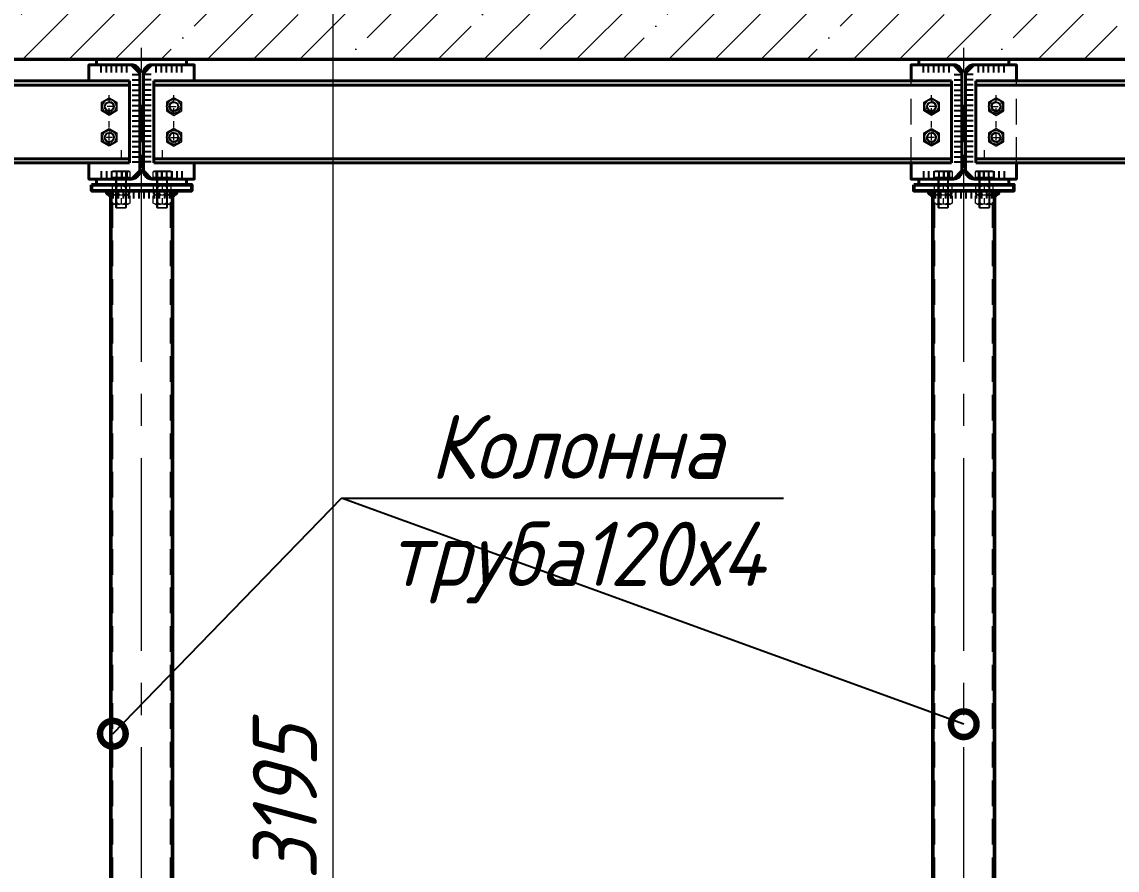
# Model space of a CAD drawing. Header units: millimetres. Extents: x 504091 to 2165846, y 135022 to 442887.
# Drawn here: x 890147 to 892278, y 247022 to 248672 of the extents above; entities that cross this region are included whole.
import ezdxf
from ezdxf import colors
from ezdxf.entities.mleader import LeaderData, LeaderLine
from ezdxf.math import Vec2, Vec3

# ---------------------------------------------------------------- set-up
doc = ezdxf.new("R2010")
doc.units = ezdxf.units.MM
for name, pattern in [('( Dashed )', [0.75, 0.5, -0.25]), ('CENTER2', [1.125, 0.75, -0.125, 0.125, -0.125]), ('осеваяX2', [4, 2.5, -0.5, 0.5, -0.5])]:
    doc.linetypes.add(name, pattern=pattern)
doc.layers.get('Defpoints').update_dxf_attribs({"color": 255})
for name, color, linetype in [('PDF _Геометрия', 7, 'Continuous'), ('PDF _Сплошная заливка', 7, 'Continuous'), ('SGRAND', 7, 'Continuous'), ('металл', 124, 'Continuous')]:
    doc.layers.add(name, color=color, linetype=linetype)
for name, color, linetype, lineweight in [('Лестницы', 7, 'Continuous', 18), ('Оси', 165, 'осеваяX2', 13), ('Размер', 7, 'Continuous', 13), ('Размеры КР', 164, 'Continuous', 9)]:
    doc.layers.add(name, color=color, linetype=linetype, lineweight=lineweight)
doc.styles.add('GOST 2.304_new', font='isocpeur.ttf', dxfattribs={"width": 0.9, "oblique": 15})
doc.dimstyles.new('SPDS 1_50', dxfattribs={"dimscale": 50, "dimtxt": 2.5, "dimasz": 1.77, "dimexe": 1.25, "dimexo": 0.625, "dimtad": 1, "dimdec": 0, "dimrnd": 0.001, "dimzin": 9, "dimtxsty": 'GOST 2.304_new', "dimblk": 'ARCHTICK', "dimcen": 2.5, "dimdle": 2, "dimclrt": 256, "dimadec": 0, "dimazin": 2, "dimtfac": 0.75, "dimtdec": 0, "dimtmove": 1, "dimatfit": 3, "dimfxl": 0, "dimtolj": 1, "dimlwd": 9, "dimlwe": 9, "dimarcsym": 0})

# ---------------------------------------------------------------- blocks, each defined once
blk = doc.blocks.new('_DotSmall')
at = {"color": 0, "linetype": 'ByBlock', "lineweight": 35, "const_width": 0.5}
blk.add_lwpolyline([(-0.0625, 0, 1), (0.0625, 0, 1)], format="xyb", close=True, dxfattribs=at)
blk = doc.blocks.new('_ArchTick')
at = {"color": 0, "linetype": 'ByBlock', "const_width": 0.15}
blk.add_lwpolyline([(-0.5, -0.5), (0.5, 0.5)], dxfattribs=at)
blk = doc.blocks.new('*D1408')
at = {"layer": 'Defpoints', "color": 0, "lineweight": 20, "transparency": 16777216}
for p in [(890680.7, 248749.8), (890752.5, 248749.8), (890680.7, 245555.1)]:
    blk.add_point(p, dxfattribs=at)
at = {"layer": 'Размеры КР', "color": 0, "lineweight": 9, "transparency": 16777216}
for p, q in [((890752.5, 245455.1), (890752.5, 248849.8)), ((890712, 248749.8), (890815, 248749.8)), ((890712, 245555.1), (890815, 245555.1))]:
    blk.add_line(p, q, dxfattribs=at)
at = {"layer": 'Размеры КР', "color": 0, "lineweight": 9, "transparency": 16777216, "xscale": 88.5, "yscale": 88.5, "zscale": 88.5}
for p, rotation in [((890752.5, 248749.8), 90), ((890752.5, 245555.1), 270)]:
    blk.add_blockref('_ArchTick', p, dxfattribs=dict(at, rotation=rotation))
at = {"layer": 'Размеры КР', "lineweight": 20, "transparency": 16777216, "insert": (890658.7, 247152.5), "char_height": 125, "attachment_point": 5, "rotation": 90, "style": 'GOST 2.304_new'}
blk.add_mtext('\\A1;3195', dxfattribs=at)

msp = doc.modelspace()

# ---------------------------------------------------------------- hatches: boundary and pattern name
at = {"layer": 'SGRAND', "lineweight": 20}
h = msp.add_hatch(dxfattribs=at)
h.set_pattern_fill('ANSI35', color=256, scale=20)
h.paths.add_polyline_path([(887357.416, 248749.7753), (892812.3228, 248749.7753), (892812.3228, 248598.6437), (887357.416, 248598.6437)])

# ---------------------------------------------------------------- linework, layer by layer
at = {"layer": 'PDF _Геометрия', "lineweight": 40}
for p, q in [((890356.1866, 248557.2122), (889078.5831, 248557.2122)), ((890356.1866, 248557.2122), (890356.1866, 248397.2489)), ((891956.1866, 248557.2122), (890403.5831, 248557.2122)), ((890403.5831, 248557.2122), (890403.5831, 248397.2489)), ((891956.1866, 248557.2122), (891956.1866, 248397.2489)), ((892003.5831, 248557.2122), (892003.5831, 248397.2489)), ((892003.5831, 248557.2122), (892691.1711, 248557.2122)), ((889078.5831, 248397.2489), (890356.1866, 248397.2489)), ((890403.5831, 248397.2489), (891956.1866, 248397.2489)), ((892691.1711, 248397.2489), (892003.5831, 248397.2489))]:
    msp.add_line(p, q, dxfattribs=at)
for points in [[(890277.3687, 248397.2489), (890277.3687, 248365.994), (890360.3126, 248365.994), (890376.3936, 248382.075), (890376.3936, 248572.0843), (890360.3126, 248587.9537), (890277.3687, 248587.9537), (890277.3687, 248557.2122)], [(890399.2455, 248587.9537), (890467.378, 248587.9537), (890467.378, 248598.9565), (890292.3917, 248598.9565), (890292.3917, 248587.9537), (890360.3126, 248587.9537)], [(890482.401, 248397.2489), (890482.401, 248365.994), (890399.2455, 248365.994), (890383.3761, 248382.075), (890383.3761, 248572.0843), (890399.2455, 248587.9537), (890482.401, 248587.9537), (890482.401, 248557.2122)], [(891877.3687, 248397.2489), (891877.3687, 248365.994), (891960.3126, 248365.994), (891976.3936, 248382.075), (891976.3936, 248572.0843), (891960.3126, 248587.9537), (891877.3687, 248587.9537), (891877.3687, 248557.2122)], [(891999.2455, 248587.9537), (892067.378, 248587.9537), (892067.378, 248598.9565), (891892.3917, 248598.9565), (891892.3917, 248587.9537), (891960.3126, 248587.9537)], [(892082.401, 248397.2489), (892082.401, 248365.994), (891999.2455, 248365.994), (891983.3761, 248382.075), (891983.3761, 248572.0843), (891999.2455, 248587.9537), (892082.401, 248587.9537), (892082.401, 248557.2122)], [(889078.5831, 248548.7485), (890356.1866, 248548.7485)], [(890403.5831, 248548.7485), (891956.1866, 248548.7485)], [(892691.1711, 248548.7485), (892003.5831, 248548.7485)], [(889078.5831, 248405.501), (890356.1866, 248405.501)], [(890403.5831, 248405.501), (891956.1866, 248405.501)], [(892691.1711, 248405.501), (892003.5831, 248405.501)], [(890360.3126, 248365.994), (890292.3917, 248365.994), (890292.3917, 248354.9913), (890467.378, 248354.9913), (890467.378, 248365.994), (890399.2455, 248365.994)], [(891960.3126, 248365.994), (891892.3917, 248365.994), (891892.3917, 248354.9913), (892067.378, 248354.9913), (892067.378, 248365.994), (891999.2455, 248365.994)]]:
    msp.add_lwpolyline(points, dxfattribs=at)
at = {"layer": 'PDF _Геометрия', "lineweight": 9}
for points in [[(890292.3917, 248587.9537), (890360.3126, 248587.9537)], [(890467.378, 248587.9537), (890399.2455, 248587.9537)], [(891892.3917, 248587.9537), (891960.3126, 248587.9537)], [(892067.378, 248587.9537), (891999.2455, 248587.9537)], [(890376.3936, 248572.0843), (890376.3936, 248382.075), (890374.0661, 248379.7475)], [(890383.3761, 248572.0843), (890383.3761, 248382.075), (890385.4921, 248379.7475)], [(891976.3936, 248572.0843), (891976.3936, 248382.075), (891974.0661, 248379.7475)], [(891983.3761, 248572.0843), (891983.3761, 248382.075), (891985.4921, 248379.7475)], [(890316.9363, 248516.4357), (890316.9363, 248528.9196)], [(890318.8407, 248516.8589), (890318.6291, 248516.8589), (890316.9364, 248517.0705)], [(890321.5914, 248515.8009), (890320.5334, 248516.4357), (890319.687, 248516.6473)], [(890323.9189, 248513.8966), (890323.7073, 248514.3198), (890322.4377, 248515.1662)], [(890435.8509, 248513.8966), (890436.0625, 248514.3198), (890437.332, 248515.1662)], [(890438.1784, 248515.8009), (890439.2363, 248516.4357), (890440.0827, 248516.6473)], [(890440.9291, 248516.8589), (890441.1407, 248516.8589), (890442.8334, 248517.0705)], [(890442.8334, 248516.4357), (890442.8334, 248528.9196)], [(891916.9363, 248516.4357), (891916.9363, 248528.9196)], [(891918.8407, 248516.8589), (891918.6291, 248516.8589), (891916.9364, 248517.0705)], [(891921.5914, 248515.8009), (891920.5334, 248516.4357), (891919.687, 248516.6473)], [(891923.9189, 248513.8966), (891923.7073, 248514.3198), (891922.4377, 248515.1662)], [(892035.8509, 248513.8966), (892036.0625, 248514.3198), (892037.332, 248515.1662)], [(892038.1784, 248515.8009), (892039.2363, 248516.4357), (892040.0827, 248516.6473)], [(892040.9291, 248516.8589), (892041.1407, 248516.8589), (892042.8334, 248517.0705)], [(892042.8334, 248516.4357), (892042.8334, 248528.9196)], [(890306.5684, 248507.1257), (890306.5684, 248507.1257)], [(890306.7799, 248507.1257), (890306.9915, 248505.2214), (890306.9915, 248505.0098)], [(890307.4147, 248503.9518), (890307.6263, 248503.317), (890308.0495, 248502.2591)], [(890308.6843, 248501.4127), (890309.5306, 248500.1432), (890309.9538, 248499.9316)], [(890310.8002, 248499.0852), (890311.0118, 248498.8736), (890312.2813, 248498.0272)], [(890325.1884, 248507.1257), (890312.7045, 248507.1257)], [(890313.3393, 248497.8157), (890314.3973, 248497.3925), (890315.2436, 248497.1809)], [(890316.3016, 248496.9693), (890317.9943, 248497.1809), (890318.2059, 248497.1809)], [(890316.9363, 248510.088), (890316.9363, 248510.088)], [(890316.9363, 248491.4679), (890316.9363, 248503.9518)], [(890319.2639, 248497.3925), (890319.8986, 248497.6041), (890321.1682, 248498.0272)], [(890322.0146, 248498.4504), (890323.2841, 248499.2968), (890323.4957, 248499.72)], [(890324.3421, 248500.3548), (890324.5537, 248500.5663), (890325.4, 248502.0475)], [(890325.8232, 248511.5691), (890324.9768, 248512.8387), (890324.5537, 248513.2618)], [(890325.8232, 248502.8939), (890326.2464, 248503.9518), (890326.458, 248504.7982)], [(890326.6696, 248508.8184), (890326.458, 248509.4532), (890326.0348, 248510.7227)], [(890326.6696, 248505.6445), (890326.6696, 248505.8561), (890326.8812, 248507.7605)], [(890331.5362, 248507.1257), (890331.5362, 248507.1257)], [(890379.7791, 248487.8101), (890379.7791, 248504.7374)], [(890428.2336, 248507.1257), (890428.2336, 248507.1257)], [(890433.1002, 248505.6445), (890433.1002, 248505.8561), (890432.8886, 248507.7605)], [(890433.1002, 248508.8184), (890433.3118, 248509.4532), (890433.735, 248510.7227)], [(890433.9465, 248502.8939), (890433.5234, 248503.9518), (890433.3118, 248504.7982)], [(890433.9465, 248511.5691), (890434.7929, 248512.8387), (890435.2161, 248513.2618)], [(890435.4277, 248500.3548), (890435.2161, 248500.5663), (890434.3697, 248502.0475)], [(890434.5813, 248507.1257), (890447.0652, 248507.1257)], [(890437.7552, 248498.4504), (890436.4856, 248499.2968), (890436.2741, 248499.72)], [(890440.5059, 248497.3925), (890439.8711, 248497.6041), (890438.6016, 248498.0272)], [(890443.4682, 248496.9693), (890441.7754, 248497.1809), (890441.5638, 248497.1809)], [(890442.8334, 248510.088), (890442.8334, 248510.088)], [(890442.8334, 248491.4679), (890442.8334, 248503.9518)], [(890446.4305, 248497.8157), (890445.3725, 248497.3925), (890444.5261, 248497.1809)], [(890448.9696, 248499.0852), (890448.758, 248498.8736), (890447.4884, 248498.0272)], [(890451.0855, 248501.4127), (890450.2391, 248500.1432), (890449.8159, 248499.9316)], [(890452.355, 248503.9518), (890452.1434, 248503.317), (890451.7202, 248502.2591)], [(890452.9898, 248507.1257), (890452.7782, 248505.2214), (890452.7782, 248505.0098)], [(890453.2014, 248507.1257), (890453.2014, 248507.1257)], [(891906.5684, 248507.1257), (891906.5684, 248507.1257)], [(891906.7799, 248507.1257), (891906.9915, 248505.2214), (891906.9915, 248505.0098)], [(891907.4147, 248503.9518), (891907.6263, 248503.317), (891908.0495, 248502.2591)], [(891908.6843, 248501.4127), (891909.5306, 248500.1432), (891909.9538, 248499.9316)], [(891910.8002, 248499.0852), (891911.0118, 248498.8736), (891912.2813, 248498.0272)], [(891925.1884, 248507.1257), (891912.7045, 248507.1257)], [(891913.3393, 248497.8157), (891914.3973, 248497.3925), (891915.2436, 248497.1809)], [(891916.3016, 248496.9693), (891917.9943, 248497.1809), (891918.2059, 248497.1809)], [(891916.9363, 248510.088), (891916.9363, 248510.088)], [(891916.9363, 248491.4679), (891916.9363, 248503.9518)], [(891919.2639, 248497.3925), (891919.8986, 248497.6041), (891921.1682, 248498.0272)], [(891922.0146, 248498.4504), (891923.2841, 248499.2968), (891923.4957, 248499.72)], [(891924.3421, 248500.3548), (891924.5537, 248500.5663), (891925.4, 248502.0475)], [(891925.8232, 248511.5691), (891924.9768, 248512.8387), (891924.5537, 248513.2618)], [(891925.8232, 248502.8939), (891926.2464, 248503.9518), (891926.458, 248504.7982)], [(891926.6696, 248508.8184), (891926.458, 248509.4532), (891926.0348, 248510.7227)], [(891926.6696, 248505.6445), (891926.6696, 248505.8561), (891926.8812, 248507.7605)], [(891931.5362, 248507.1257), (891931.5362, 248507.1257)], [(891979.7791, 248487.8101), (891979.7791, 248504.7374)], [(892028.2336, 248507.1257), (892028.2336, 248507.1257)], [(892033.1002, 248505.6445), (892033.1002, 248505.8561), (892032.8886, 248507.7605)], [(892033.1002, 248508.8184), (892033.3118, 248509.4532), (892033.735, 248510.7227)], [(892033.9465, 248502.8939), (892033.5234, 248503.9518), (892033.3118, 248504.7982)], [(892033.9465, 248511.5691), (892034.7929, 248512.8387), (892035.2161, 248513.2618)], [(892035.4277, 248500.3548), (892035.2161, 248500.5663), (892034.3697, 248502.0475)], [(892034.5813, 248507.1257), (892047.0652, 248507.1257)], [(892037.7552, 248498.4504), (892036.4856, 248499.2968), (892036.2741, 248499.72)], [(892040.5059, 248497.3925), (892039.8711, 248497.6041), (892038.6016, 248498.0272)], [(892043.4682, 248496.9693), (892041.7754, 248497.1809), (892041.5638, 248497.1809)], [(892042.8334, 248510.088), (892042.8334, 248510.088)], [(892042.8334, 248491.4679), (892042.8334, 248503.9518)], [(892046.4305, 248497.8157), (892045.3725, 248497.3925), (892044.5261, 248497.1809)], [(892048.9696, 248499.0852), (892048.758, 248498.8736), (892047.4884, 248498.0272)], [(892051.0855, 248501.4127), (892050.2391, 248500.1432), (892049.8159, 248499.9316)], [(892052.355, 248503.9518), (892052.1434, 248503.317), (892051.7202, 248502.2591)], [(892052.9898, 248507.1257), (892052.7782, 248505.2214), (892052.7782, 248505.0098)], [(892053.2014, 248507.1257), (892053.2014, 248507.1257)], [(890316.9363, 248485.1201), (890316.9363, 248485.1201)], [(890316.9363, 248466.2885), (890316.9363, 248478.7724)], [(890379.7791, 248475.3262), (890379.7791, 248475.3262)], [(890442.8334, 248485.1201), (890442.8334, 248485.1201)], [(890442.8334, 248466.2885), (890442.8334, 248478.7724)], [(891916.9363, 248485.1201), (891916.9363, 248485.1201)], [(891916.9363, 248466.2885), (891916.9363, 248478.7724)], [(891979.7791, 248475.3262), (891979.7791, 248475.3262)], [(892042.8334, 248485.1201), (892042.8334, 248485.1201)], [(892042.8334, 248466.2885), (892042.8334, 248478.7724)], [(890316.9363, 248460.1523), (890316.9363, 248460.1523)], [(890316.9363, 248441.3207), (890316.9363, 248453.8046)], [(890318.8407, 248456.7669), (890318.6291, 248456.7669), (890316.9364, 248456.9785)], [(890321.5914, 248455.7089), (890320.5334, 248456.3437), (890319.687, 248456.5553)], [(890323.9189, 248454.0162), (890323.7073, 248454.2278), (890322.4377, 248455.2857)], [(890325.8232, 248451.4771), (890324.9768, 248452.9582), (890324.5537, 248453.1698)], [(890326.6696, 248448.7264), (890326.458, 248449.5728), (890326.0348, 248450.6307)], [(890379.7791, 248437.8745), (890379.7791, 248462.8423)], [(890433.1002, 248448.7264), (890433.3118, 248449.5728), (890433.735, 248450.6307)], [(890433.9465, 248451.4771), (890434.7929, 248452.9582), (890435.2161, 248453.1698)], [(890435.8509, 248454.0162), (890436.0625, 248454.2278), (890437.332, 248455.2857)], [(890438.1784, 248455.7089), (890439.2363, 248456.3437), (890440.0827, 248456.5553)], [(890440.9291, 248456.7669), (890441.1407, 248456.7669), (890442.8334, 248456.9785)], [(890442.8334, 248460.1523), (890442.8334, 248460.1523)], [(890442.8334, 248441.3207), (890442.8334, 248453.8046)], [(891916.9363, 248460.1523), (891916.9363, 248460.1523)], [(891916.9363, 248441.3207), (891916.9363, 248453.8046)], [(891918.8407, 248456.7669), (891918.6291, 248456.7669), (891916.9364, 248456.9785)], [(891921.5914, 248455.7089), (891920.5334, 248456.3437), (891919.687, 248456.5553)], [(891923.9189, 248454.0162), (891923.7073, 248454.2278), (891922.4377, 248455.2857)], [(891925.8232, 248451.4771), (891924.9768, 248452.9582), (891924.5537, 248453.1698)], [(891926.6696, 248448.7264), (891926.458, 248449.5728), (891926.0348, 248450.6307)], [(891979.7791, 248437.8745), (891979.7791, 248462.8423)], [(892033.1002, 248448.7264), (892033.3118, 248449.5728), (892033.735, 248450.6307)], [(892033.9465, 248451.4771), (892034.7929, 248452.9582), (892035.2161, 248453.1698)], [(892035.8509, 248454.0162), (892036.0625, 248454.2278), (892037.332, 248455.2857)], [(892038.1784, 248455.7089), (892039.2363, 248456.3437), (892040.0827, 248456.5553)], [(892040.9291, 248456.7669), (892041.1407, 248456.7669), (892042.8334, 248456.9785)], [(892042.8334, 248460.1523), (892042.8334, 248460.1523)], [(892042.8334, 248441.3207), (892042.8334, 248453.8046)], [(890304.4524, 248447.0336), (890304.4524, 248447.0336)], [(890306.7799, 248447.0337), (890306.9915, 248445.1293), (890306.9915, 248444.9177)], [(890307.4147, 248444.0714), (890307.6263, 248443.4366), (890308.0495, 248442.167)], [(890308.6843, 248441.3207), (890309.5306, 248440.2627), (890309.9538, 248439.8395)], [(890323.0725, 248447.0336), (890310.5886, 248447.0336)], [(890310.8002, 248439.2048), (890311.0118, 248438.9932), (890312.2813, 248438.1468)], [(890313.3393, 248437.7236), (890314.3973, 248437.3004), (890315.2436, 248437.3004)], [(890316.3016, 248437.0888), (890317.9943, 248437.0888), (890318.2059, 248437.0888)], [(890316.9363, 248435.1845), (890316.9363, 248435.1845)], [(890319.2639, 248437.3004), (890319.8986, 248437.512), (890321.1682, 248437.9352)], [(890322.0146, 248438.57), (890323.2841, 248439.4163), (890323.4957, 248439.6279)], [(890324.3421, 248440.4743), (890324.5537, 248440.6859), (890325.4, 248441.9554)], [(890325.8232, 248442.8018), (890326.2464, 248443.8598), (890326.458, 248444.7061)], [(890326.6696, 248445.7641), (890326.8812, 248447.6684)], [(890329.4203, 248447.0336), (890329.4203, 248447.0336)], [(890430.3495, 248447.0336), (890430.3495, 248447.0336)], [(890433.1002, 248445.7641), (890432.8886, 248447.6684)], [(890433.9465, 248442.8018), (890433.5234, 248443.8598), (890433.3118, 248444.7061)], [(890435.4277, 248440.4743), (890435.2161, 248440.6859), (890434.3697, 248441.9554)], [(890437.7552, 248438.57), (890436.4856, 248439.4163), (890436.2741, 248439.6279)], [(890436.6972, 248447.0336), (890449.1812, 248447.0336)], [(890440.5059, 248437.3004), (890439.8711, 248437.512), (890438.6016, 248437.9352)], [(890443.4682, 248437.0888), (890441.7754, 248437.0888), (890441.5638, 248437.0888)], [(890442.8334, 248435.1845), (890442.8334, 248435.1845)], [(890446.4305, 248437.7236), (890445.3725, 248437.3004), (890444.5261, 248437.3004)], [(890448.9696, 248439.2048), (890448.758, 248438.9932), (890447.4884, 248438.1468)], [(890451.0855, 248441.3207), (890450.2391, 248440.2627), (890449.8159, 248439.8395)], [(890452.355, 248444.0714), (890452.1434, 248443.4366), (890451.7202, 248442.167)], [(890452.9898, 248447.0337), (890452.7782, 248445.1293), (890452.7782, 248444.9177)], [(890455.3173, 248447.0336), (890455.3173, 248447.0336)], [(891904.4524, 248447.0336), (891904.4524, 248447.0336)], [(891906.7799, 248447.0337), (891906.9915, 248445.1293), (891906.9915, 248444.9177)], [(891907.4147, 248444.0714), (891907.6263, 248443.4366), (891908.0495, 248442.167)], [(891908.6843, 248441.3207), (891909.5306, 248440.2627), (891909.9538, 248439.8395)], [(891923.0725, 248447.0336), (891910.5886, 248447.0336)], [(891910.8002, 248439.2048), (891911.0118, 248438.9932), (891912.2813, 248438.1468)], [(891913.3393, 248437.7236), (891914.3973, 248437.3004), (891915.2436, 248437.3004)], [(891916.3016, 248437.0888), (891917.9943, 248437.0888), (891918.2059, 248437.0888)], [(891916.9363, 248435.1845), (891916.9363, 248435.1845)], [(891919.2639, 248437.3004), (891919.8986, 248437.512), (891921.1682, 248437.9352)], [(891922.0146, 248438.57), (891923.2841, 248439.4163), (891923.4957, 248439.6279)], [(891924.3421, 248440.4743), (891924.5537, 248440.6859), (891925.4, 248441.9554)], [(891925.8232, 248442.8018), (891926.2464, 248443.8598), (891926.458, 248444.7061)], [(891926.6696, 248445.7641), (891926.8812, 248447.6684)], [(891929.4203, 248447.0336), (891929.4203, 248447.0336)], [(892030.3495, 248447.0336), (892030.3495, 248447.0336)], [(892033.1002, 248445.7641), (892032.8886, 248447.6684)], [(892033.9465, 248442.8018), (892033.5234, 248443.8598), (892033.3118, 248444.7061)], [(892035.4277, 248440.4743), (892035.2161, 248440.6859), (892034.3697, 248441.9554)], [(892037.7552, 248438.57), (892036.4856, 248439.4163), (892036.2741, 248439.6279)], [(892036.6972, 248447.0336), (892049.1812, 248447.0336)], [(892040.5059, 248437.3004), (892039.8711, 248437.512), (892038.6016, 248437.9352)], [(892043.4682, 248437.0888), (892041.7754, 248437.0888), (892041.5638, 248437.0888)], [(892042.8334, 248435.1845), (892042.8334, 248435.1845)], [(892046.4305, 248437.7236), (892045.3725, 248437.3004), (892044.5261, 248437.3004)], [(892048.9696, 248439.2048), (892048.758, 248438.9932), (892047.4884, 248438.1468)], [(892051.0855, 248441.3207), (892050.2391, 248440.2627), (892049.8159, 248439.8395)], [(892052.355, 248444.0714), (892052.1434, 248443.4366), (892051.7202, 248442.167)], [(892052.9898, 248447.0337), (892052.7782, 248445.1293), (892052.7782, 248444.9177)], [(892055.3173, 248447.0336), (892055.3173, 248447.0336)], [(890316.9363, 248422.2167), (890316.9363, 248422.2167)], [(890339.7883, 248422.0051), (890339.7883, 248403.385)], [(890379.7791, 248425.3906), (890379.7791, 248425.3906)], [(890379.7791, 248387.9388), (890379.7791, 248412.9067)], [(890419.7699, 248422.0051), (890419.7699, 248403.385)], [(891979.7791, 248425.3906), (891979.7791, 248425.3906)], [(891979.7791, 248387.9388), (891979.7791, 248412.9067)], [(892019.7699, 248422.0051), (892019.7699, 248403.385)], [(890339.7883, 248397.2489), (890339.7883, 248397.2489)], [(890419.7699, 248397.2489), (890419.7699, 248397.2489)], [(891939.7883, 248397.2489), (891939.7883, 248397.2489)], [(892019.7699, 248397.2489), (892019.7699, 248397.2489)], [(890360.3126, 248365.994), (890292.3917, 248365.994)], [(890329.4203, 248368.9563), (890329.4203, 248365.994)], [(890329.8434, 248310.3454), (890329.8434, 248368.3216)], [(890331.113, 248379.7475), (890331.113, 248368.9563), (890331.113, 248309.0759)], [(890339.7883, 248378.9011), (890339.7883, 248366.4172)], [(890348.4635, 248379.7475), (890348.4635, 248368.9563), (890348.4635, 248309.0759)], [(890349.7331, 248368.3216), (890349.7331, 248310.3454)], [(890350.3678, 248368.9563), (890350.3678, 248365.994)], [(890399.2455, 248365.994), (890467.378, 248365.994)], [(890409.4019, 248368.9563), (890409.4019, 248365.994)], [(890409.8251, 248310.3454), (890409.8251, 248368.3216)], [(890411.0946, 248379.7475), (890411.0946, 248368.9563), (890411.0946, 248309.0759)], [(890419.7699, 248378.9011), (890419.7699, 248366.4172)], [(890428.4452, 248379.7475), (890428.4452, 248368.9563), (890428.4452, 248309.0759)], [(890429.7147, 248368.3216), (890429.7147, 248310.3454)], [(890430.3495, 248368.9563), (890430.3495, 248365.994)], [(891960.3126, 248365.994), (891892.3917, 248365.994)], [(891929.4203, 248368.9563), (891929.4203, 248365.994)], [(891929.8434, 248310.3454), (891929.8434, 248368.3216)], [(891931.113, 248379.7475), (891931.113, 248368.9563), (891931.113, 248309.0759)], [(891939.7883, 248378.9011), (891939.7883, 248366.4172)], [(891948.4635, 248379.7475), (891948.4635, 248368.9563), (891948.4635, 248309.0759)], [(891949.7331, 248368.3216), (891949.7331, 248310.3454)], [(891950.3678, 248368.9563), (891950.3678, 248365.994)], [(891999.2455, 248365.994), (892067.378, 248365.994)], [(892009.4019, 248368.9563), (892009.4019, 248365.994)], [(892009.8251, 248310.3454), (892009.8251, 248368.3216)], [(892011.0946, 248379.7475), (892011.0946, 248368.9563), (892011.0946, 248309.0759)], [(892019.7699, 248378.9011), (892019.7699, 248366.4172)], [(892028.4452, 248379.7475), (892028.4452, 248368.9563), (892028.4452, 248309.0759)], [(892029.7147, 248368.3216), (892029.7147, 248310.3454)], [(892030.3495, 248368.9563), (892030.3495, 248365.994)], [(890349.7331, 248354.9913), (890329.8434, 248354.9913)], [(890331.113, 248350.971), (890331.113, 248337.006)], [(890339.7883, 248360.2811), (890339.7883, 248360.2811)], [(890339.7883, 248353.9333), (890339.7883, 248341.4494)], [(890348.4635, 248350.971), (890348.4635, 248337.006)], [(890379.7791, 248363.4549), (890379.7791, 248363.4549)], [(890379.7791, 248325.7916), (890379.7791, 248350.971)], [(890429.7147, 248354.9913), (890409.8251, 248354.9913)], [(890411.0946, 248350.971), (890411.0946, 248337.006)], [(890419.7699, 248360.2811), (890419.7699, 248360.2811)], [(890419.7699, 248353.9333), (890419.7699, 248341.4494)], [(890428.4452, 248350.971), (890428.4452, 248337.006)], [(891949.7331, 248354.9913), (891929.8434, 248354.9913)], [(891931.113, 248350.971), (891931.113, 248337.006)], [(891939.7883, 248360.2811), (891939.7883, 248360.2811)], [(891939.7883, 248353.9333), (891939.7883, 248341.4494)], [(891948.4635, 248350.971), (891948.4635, 248337.006)], [(891979.7791, 248363.4549), (891979.7791, 248363.4549)], [(891979.7791, 248325.7916), (891979.7791, 248350.971)], [(892029.7147, 248354.9913), (892009.8251, 248354.9913)], [(892011.0946, 248350.971), (892011.0946, 248337.006)], [(892019.7699, 248360.2811), (892019.7699, 248360.2811)], [(892019.7699, 248353.9333), (892019.7699, 248341.4494)], [(892028.4452, 248350.971), (892028.4452, 248337.006)], [(890439.8711, 248343.1421), (890319.8986, 248343.1421)], [(890331.113, 248332.9857), (890331.113, 248319.0207)], [(890339.7883, 248335.1017), (890339.7883, 248335.1017)], [(890339.7883, 248328.9655), (890339.7883, 248316.4816)], [(890348.4635, 248332.9857), (890348.4635, 248319.0207)], [(890411.0946, 248332.9857), (890411.0946, 248319.0207)], [(890419.7699, 248335.1017), (890419.7699, 248335.1017)], [(890419.7699, 248328.9655), (890419.7699, 248316.4816)], [(890428.4452, 248332.9857), (890428.4452, 248319.0207)], [(892039.8711, 248343.1421), (891919.8986, 248343.1421)], [(891931.113, 248332.9857), (891931.113, 248319.0207)], [(891939.7883, 248335.1017), (891939.7883, 248335.1017)], [(891939.7883, 248328.9655), (891939.7883, 248316.4816)], [(891948.4635, 248332.9857), (891948.4635, 248319.0207)], [(892011.0946, 248332.9857), (892011.0946, 248319.0207)], [(892019.7699, 248335.1017), (892019.7699, 248335.1017)], [(892019.7699, 248328.9655), (892019.7699, 248316.4816)], [(892028.4452, 248332.9857), (892028.4452, 248319.0207)], [(890339.7883, 248310.1338), (890339.7883, 248310.1338)], [(890379.7791, 248313.3077), (890379.7791, 248313.3077)], [(890419.7699, 248310.1338), (890419.7699, 248310.1338)], [(891939.7883, 248310.1338), (891939.7883, 248310.1338)], [(891979.7791, 248313.3077), (891979.7791, 248313.3077)], [(892019.7699, 248310.1338), (892019.7699, 248310.1338)], [(891979.7791, 248275.856), (891979.7791, 248300.8238)]]:
    msp.add_lwpolyline(points, dxfattribs=at)
at = {"layer": 'PDF _Геометрия', "lineweight": 25}
for points in [[(890301.2786, 248572.9307), (890301.2786, 248587.9537)], [(890311.435, 248572.9307), (890311.435, 248587.9537)], [(890321.3798, 248572.9307), (890321.3798, 248587.9537)], [(890331.3246, 248572.9307), (890331.3246, 248587.9537)], [(890341.2694, 248572.9307), (890341.2694, 248587.9537)], [(890351.4258, 248572.9307), (890351.4258, 248587.9537)], [(890408.344, 248572.9307), (890408.344, 248587.9537)], [(890418.2888, 248572.9307), (890418.2888, 248587.9537)], [(890428.2336, 248572.9307), (890428.2336, 248587.9537)], [(890438.39, 248572.9307), (890438.39, 248587.9537)], [(890448.3348, 248572.9307), (890448.3348, 248587.9537)], [(890458.2796, 248572.9307), (890458.2796, 248587.9537)], [(891901.2786, 248572.9307), (891901.2786, 248587.9537)], [(891911.435, 248572.9307), (891911.435, 248587.9537)], [(891921.3798, 248572.9307), (891921.3798, 248587.9537)], [(891931.3246, 248572.9307), (891931.3246, 248587.9537)], [(891941.2694, 248572.9307), (891941.2694, 248587.9537)], [(891951.4258, 248572.9307), (891951.4258, 248587.9537)], [(892008.344, 248572.9307), (892008.344, 248587.9537)], [(892018.2888, 248572.9307), (892018.2888, 248587.9537)], [(892028.2336, 248572.9307), (892028.2336, 248587.9537)], [(892038.39, 248572.9307), (892038.39, 248587.9537)], [(892048.3348, 248572.9307), (892048.3348, 248587.9537)], [(892058.2796, 248572.9307), (892058.2796, 248587.9537)], [(890361.3706, 248569.0613), (890376.3936, 248569.0613)], [(890361.3706, 248559.1165), (890376.3936, 248559.1165)], [(890398.3991, 248569.0613), (890383.3761, 248569.0613)], [(890398.3991, 248559.1165), (890383.3761, 248559.1165)], [(891961.3706, 248569.0613), (891976.3936, 248569.0613)], [(891961.3706, 248559.1165), (891976.3936, 248559.1165)], [(891998.3991, 248569.0613), (891983.3761, 248569.0613)], [(891998.3991, 248559.1165), (891983.3761, 248559.1165)], [(890361.3706, 248548.9601), (890376.3936, 248548.9601)], [(890361.3706, 248539.0153), (890376.3936, 248539.0153)], [(890398.3991, 248548.9601), (890383.3761, 248548.9601)], [(890398.3991, 248539.0153), (890383.3761, 248539.0153)], [(891961.3706, 248548.9601), (891976.3936, 248548.9601)], [(891961.3706, 248539.0153), (891976.3936, 248539.0153)], [(891998.3991, 248548.9601), (891983.3761, 248548.9601)], [(891998.3991, 248539.0153), (891983.3761, 248539.0153)], [(890361.3706, 248529.0705), (890376.3936, 248529.0705)], [(890361.3706, 248519.1257), (890376.3936, 248519.1257)], [(890398.3991, 248529.0705), (890383.3761, 248529.0705)], [(890398.3991, 248519.1257), (890383.3761, 248519.1257)], [(891961.3706, 248529.0705), (891976.3936, 248529.0705)], [(891961.3706, 248519.1257), (891976.3936, 248519.1257)], [(891998.3991, 248529.0705), (891983.3761, 248529.0705)], [(891998.3991, 248519.1257), (891983.3761, 248519.1257)], [(890361.3706, 248508.9693), (890376.3936, 248508.9693)], [(890361.3706, 248499.0245), (890376.3936, 248499.0245)], [(890398.3991, 248508.9693), (890383.3761, 248508.9693)], [(890398.3991, 248499.0245), (890383.3761, 248499.0245)], [(891961.3706, 248508.9693), (891976.3936, 248508.9693)], [(891961.3706, 248499.0245), (891976.3936, 248499.0245)], [(891998.3991, 248508.9693), (891983.3761, 248508.9693)], [(891998.3991, 248499.0245), (891983.3761, 248499.0245)], [(890361.3706, 248489.0797), (890376.3936, 248489.0797)], [(890361.3706, 248479.1349), (890376.3936, 248479.1349)], [(890398.3991, 248489.0797), (890383.3761, 248489.0797)], [(890398.3991, 248479.1349), (890383.3761, 248479.1349)], [(891961.3706, 248489.0797), (891976.3936, 248489.0797)], [(891961.3706, 248479.1349), (891976.3936, 248479.1349)], [(891998.3991, 248489.0797), (891983.3761, 248489.0797)], [(891998.3991, 248479.1349), (891983.3761, 248479.1349)], [(890361.3706, 248468.9785), (890376.3936, 248468.9785)], [(890361.3706, 248459.0337), (890376.3936, 248459.0337)], [(890398.3991, 248468.9785), (890383.3761, 248468.9785)], [(890398.3991, 248459.0337), (890383.3761, 248459.0337)], [(891961.3706, 248468.9785), (891976.3936, 248468.9785)], [(891961.3706, 248459.0337), (891976.3936, 248459.0337)], [(891998.3991, 248468.9785), (891983.3761, 248468.9785)], [(891998.3991, 248459.0337), (891983.3761, 248459.0337)], [(890361.3706, 248449.0888), (890376.3936, 248449.0888)], [(890361.3706, 248439.144), (890376.3936, 248439.144)], [(890398.3991, 248449.0888), (890383.3761, 248449.0888)], [(890398.3991, 248439.144), (890383.3761, 248439.144)], [(891961.3706, 248449.0888), (891976.3936, 248449.0888)], [(891961.3706, 248439.144), (891976.3936, 248439.144)], [(891998.3991, 248449.0888), (891983.3761, 248449.0888)], [(891998.3991, 248439.144), (891983.3761, 248439.144)], [(890361.3706, 248428.9876), (890376.3936, 248428.9876)], [(890361.3706, 248419.0428), (890376.3936, 248419.0428)], [(890361.3706, 248409.098), (890376.3936, 248409.098)], [(890398.3991, 248428.9876), (890383.3761, 248428.9876)], [(890398.3991, 248419.0428), (890383.3761, 248419.0428)], [(890398.3991, 248409.098), (890383.3761, 248409.098)], [(891961.3706, 248428.9876), (891976.3936, 248428.9876)], [(891961.3706, 248419.0428), (891976.3936, 248419.0428)], [(891961.3706, 248409.098), (891976.3936, 248409.098)], [(891998.3991, 248428.9876), (891983.3761, 248428.9876)], [(891998.3991, 248419.0428), (891983.3761, 248419.0428)], [(891998.3991, 248409.098), (891983.3761, 248409.098)], [(890361.3706, 248399.1532), (890376.3936, 248399.1532)], [(890398.3991, 248399.1532), (890383.3761, 248399.1532)], [(891961.3706, 248399.1532), (891976.3936, 248399.1532)], [(891998.3991, 248399.1532), (891983.3761, 248399.1532)], [(890301.2786, 248381.0171), (890301.2786, 248365.994)], [(890311.435, 248381.0171), (890311.435, 248365.994)], [(890321.3798, 248381.0171), (890321.3798, 248365.994)], [(890331.3246, 248381.0171), (890331.3246, 248365.994)], [(890341.2694, 248381.0171), (890341.2694, 248365.994)], [(890351.4258, 248381.0171), (890351.4258, 248365.994)], [(890408.344, 248381.0171), (890408.344, 248365.994)], [(890418.2888, 248381.0171), (890418.2888, 248365.994)], [(890428.2336, 248381.0171), (890428.2336, 248365.994)], [(890438.39, 248381.0171), (890438.39, 248365.994)], [(890448.3348, 248381.0171), (890448.3348, 248365.994)], [(890458.2796, 248381.0171), (890458.2796, 248365.994)], [(891901.2786, 248381.0171), (891901.2786, 248365.994)], [(891911.435, 248381.0171), (891911.435, 248365.994)], [(891921.3798, 248381.0171), (891921.3798, 248365.994)], [(891931.3246, 248381.0171), (891931.3246, 248365.994)], [(891941.2694, 248381.0171), (891941.2694, 248365.994)], [(891951.4258, 248381.0171), (891951.4258, 248365.994)], [(892008.344, 248381.0171), (892008.344, 248365.994)], [(892018.2888, 248381.0171), (892018.2888, 248365.994)], [(892028.2336, 248381.0171), (892028.2336, 248365.994)], [(892038.39, 248381.0171), (892038.39, 248365.994)], [(892048.3348, 248381.0171), (892048.3348, 248365.994)], [(892058.2796, 248381.0171), (892058.2796, 248365.994)], [(890324.7652, 248328.1191), (890324.7652, 248343.1421)], [(890334.9216, 248328.1191), (890334.9216, 248343.1421)], [(890344.8665, 248328.1191), (890344.8665, 248343.1421)], [(890354.8113, 248328.1191), (890354.8113, 248343.1421)], [(890364.7561, 248328.1191), (890364.7561, 248343.1421)], [(890374.9125, 248328.1191), (890374.9125, 248343.1421)], [(890384.8573, 248328.1191), (890384.8573, 248343.1421)], [(890394.8021, 248328.1191), (890394.8021, 248343.1421)], [(890404.7469, 248328.1191), (890404.7469, 248343.1421)], [(890414.9033, 248328.1191), (890414.9033, 248343.1421)], [(890424.8481, 248328.1191), (890424.8481, 248343.1421)], [(890434.7929, 248328.1191), (890434.7929, 248343.1421)], [(891924.7652, 248328.1191), (891924.7652, 248343.1421)], [(891934.9216, 248328.1191), (891934.9216, 248343.1421)], [(891944.8665, 248328.1191), (891944.8665, 248343.1421)], [(891954.8113, 248328.1191), (891954.8113, 248343.1421)], [(891964.7561, 248328.1191), (891964.7561, 248343.1421)], [(891974.9125, 248328.1191), (891974.9125, 248343.1421)], [(891984.8573, 248328.1191), (891984.8573, 248343.1421)], [(891994.8021, 248328.1191), (891994.8021, 248343.1421)], [(892004.7469, 248328.1191), (892004.7469, 248343.1421)], [(892014.9033, 248328.1191), (892014.9033, 248343.1421)], [(892024.8481, 248328.1191), (892024.8481, 248343.1421)], [(892034.7929, 248328.1191), (892034.7929, 248343.1421)]]:
    msp.add_lwpolyline(points, dxfattribs=at)
at = {"layer": 'PDF _Геометрия', "lineweight": 40}
for points in [[(890360.4184, 248588.1653, -0.414208609), (890376.3936, 248572.0843), (890376.3936, 248382.075, -0.414208609), (890360.4184, 248366.2056)], [(890399.3513, 248366.2056, -0.414208609), (890383.3761, 248382.075), (890383.3761, 248572.0843, -0.414208609), (890399.3513, 248588.1653)], [(891960.4184, 248588.1653, -0.414208609), (891976.3936, 248572.0843), (891976.3936, 248382.075, -0.414208609), (891960.4184, 248366.2056)], [(891999.3513, 248366.2056, -0.414208609), (891983.3761, 248382.075), (891983.3761, 248572.0843, -0.414208609), (891999.3513, 248588.1653)]]:
    msp.add_lwpolyline(points, format="xyb", dxfattribs=at)
at = {"layer": 'PDF _Геометрия', "lineweight": 9}
for points in [[(890331.7478, 248498.4504), (890316.9364, 248489.7752), (890301.9133, 248498.4504), (890301.9133, 248515.8009), (890316.9364, 248524.2646), (890331.7478, 248515.8009)], [(890428.022, 248498.4504), (890442.8334, 248489.7752), (890457.8564, 248498.4504), (890457.8564, 248515.8009), (890442.8334, 248524.2646), (890428.022, 248515.8009)], [(891931.7478, 248498.4504), (891916.9364, 248489.7752), (891901.9133, 248498.4504), (891901.9133, 248515.8009), (891916.9364, 248524.2646), (891931.7478, 248515.8009)], [(892028.022, 248498.4504), (892042.8334, 248489.7752), (892057.8564, 248498.4504), (892057.8564, 248515.8009), (892042.8334, 248524.2646), (892028.022, 248515.8009)], [(890331.7478, 248438.3584), (890316.9364, 248429.6831), (890301.9133, 248438.3584), (890301.9133, 248455.7089), (890316.9364, 248464.3842), (890331.7478, 248455.7089)], [(890428.022, 248438.3584), (890442.8334, 248429.6831), (890457.8564, 248438.3584), (890457.8564, 248455.7089), (890442.8334, 248464.3842), (890428.022, 248455.7089)], [(891931.7478, 248438.3584), (891916.9364, 248429.6831), (891901.9133, 248438.3584), (891901.9133, 248455.7089), (891916.9364, 248464.3842), (891931.7478, 248455.7089)], [(892028.022, 248438.3584), (892042.8334, 248429.6831), (892057.8564, 248438.3584), (892057.8564, 248455.7089), (892042.8334, 248464.3842), (892028.022, 248455.7089)], [(890358.4083, 248368.9563), (890358.4083, 248365.994), (890321.3798, 248365.994), (890321.3798, 248368.9563)], [(890322.4377, 248379.7475), (890325.6116, 248381.6518), (890354.1765, 248381.6518), (890357.1388, 248379.7475), (890357.1388, 248368.9563), (890322.4377, 248368.9563)], [(890438.39, 248368.9563), (890438.39, 248365.994), (890401.3614, 248365.994), (890401.3614, 248368.9563)], [(890402.4194, 248379.7475), (890405.5933, 248381.6518), (890434.1581, 248381.6518), (890437.1204, 248379.7475), (890437.1204, 248368.9563), (890402.4194, 248368.9563)], [(891958.4083, 248368.9563), (891958.4083, 248365.994), (891921.3798, 248365.994), (891921.3798, 248368.9563)], [(891922.4377, 248379.7475), (891925.6116, 248381.6518), (891954.1765, 248381.6518), (891957.1388, 248379.7475), (891957.1388, 248368.9563), (891922.4377, 248368.9563)], [(892038.39, 248368.9563), (892038.39, 248365.994), (892001.3614, 248365.994), (892001.3614, 248368.9563)], [(892002.4194, 248379.7475), (892005.5933, 248381.6518), (892034.1581, 248381.6518), (892037.1204, 248379.7475), (892037.1204, 248368.9563), (892002.4194, 248368.9563)], [(890357.1388, 248332.9857), (890357.1388, 248319.0207), (890353.7533, 248317.1164), (890326.0348, 248317.1164), (890322.4377, 248319.0207), (890322.4377, 248332.9857), (890326.0348, 248335.1017), (890353.7533, 248335.1017), (890357.1388, 248337.006), (890357.1388, 248350.971), (890353.7533, 248353.087), (890326.0348, 248353.087), (890322.4377, 248350.971), (890322.4377, 248337.006), (890326.0348, 248335.1017), (890353.7533, 248335.1017)], [(890437.1204, 248332.9857), (890437.1204, 248319.0207), (890433.735, 248317.1164), (890406.0164, 248317.1164), (890402.4194, 248319.0207), (890402.4194, 248332.9857), (890406.0164, 248335.1017), (890433.735, 248335.1017), (890437.1204, 248337.006), (890437.1204, 248350.971), (890433.735, 248353.087), (890406.0164, 248353.087), (890402.4194, 248350.971), (890402.4194, 248337.006), (890406.0164, 248335.1017), (890433.735, 248335.1017)], [(891957.1388, 248332.9857), (891957.1388, 248319.0207), (891953.7533, 248317.1164), (891926.0348, 248317.1164), (891922.4377, 248319.0207), (891922.4377, 248332.9857), (891926.0348, 248335.1017), (891953.7533, 248335.1017), (891957.1388, 248337.006), (891957.1388, 248350.971), (891953.7533, 248353.087), (891926.0348, 248353.087), (891922.4377, 248350.971), (891922.4377, 248337.006), (891926.0348, 248335.1017), (891953.7533, 248335.1017)], [(892037.1204, 248332.9857), (892037.1204, 248319.0207), (892033.735, 248317.1164), (892006.0164, 248317.1164), (892002.4194, 248319.0207), (892002.4194, 248332.9857), (892006.0164, 248335.1017), (892033.735, 248335.1017), (892037.1204, 248337.006), (892037.1204, 248350.971), (892033.735, 248353.087), (892006.0164, 248353.087), (892002.4194, 248350.971), (892002.4194, 248337.006), (892006.0164, 248335.1017), (892033.735, 248335.1017)], [(890331.113, 248309.0759), (890329.8434, 248310.3454), (890349.7331, 248310.3454), (890348.4635, 248309.0759)], [(890411.0946, 248309.0759), (890409.8251, 248310.3454), (890429.7147, 248310.3454), (890428.4452, 248309.0759)], [(891931.113, 248309.0759), (891929.8434, 248310.3454), (891949.7331, 248310.3454), (891948.4635, 248309.0759)], [(892011.0946, 248309.0759), (892009.8251, 248310.3454), (892029.7147, 248310.3454), (892028.4452, 248309.0759)]]:
    msp.add_lwpolyline(points, close=True, dxfattribs=at)
at = {"layer": 'PDF _Геометрия', "lineweight": 25}
for points in [[(890357.3776, 248379.912, 0.204687576), (890348.6478, 248379.912, 0.102893989), (890331.2556, 248379.9167, 0.204687576), (890322.622, 248379.912)], [(890437.3593, 248379.912, 0.204687576), (890428.6294, 248379.912, 0.102893989), (890411.2373, 248379.9167, 0.204687576), (890402.6037, 248379.912)], [(891957.3776, 248379.912, 0.204687576), (891948.6478, 248379.912, 0.102893989), (891931.2556, 248379.9167, 0.204687576), (891922.622, 248379.912)], [(892037.3593, 248379.912, 0.204687576), (892028.6294, 248379.912, 0.102893989), (892011.2373, 248379.9167, 0.204687576), (892002.6037, 248379.912)], [(890353.7066, 248353.0867, 0.190384758), (890348.5565, 248351.0984, 0.190411574), (890343.432, 248353.0867)], [(890433.6883, 248353.0867, 0.190384758), (890428.5381, 248351.0984, 0.190411574), (890423.4136, 248353.0867)], [(891953.7066, 248353.0867, 0.190384758), (891948.5565, 248351.0984, 0.190411574), (891943.432, 248353.0867)], [(892033.6883, 248353.0867, 0.190384758), (892028.5381, 248351.0984, 0.190411574), (892023.4136, 248353.0867)], [(890343.432, 248335.3135, 0.190384758), (890348.5565, 248337.3019, 0.190411574), (890353.7066, 248335.3135)], [(890353.7066, 248335.1014, 0.190384758), (890348.5565, 248333.1131, 0.190411574), (890343.432, 248335.1014)], [(890433.6883, 248335.1014, 0.190384758), (890428.5381, 248333.1131, 0.190411574), (890423.4136, 248335.1014)], [(890423.4137, 248335.3135, 0.190384758), (890428.5382, 248337.3019, 0.190411574), (890433.6883, 248335.3135)], [(891943.432, 248335.3135, 0.190384758), (891948.5565, 248337.3019, 0.190411574), (891953.7066, 248335.3135)], [(891953.7066, 248335.1014, 0.190384758), (891948.5565, 248333.1131, 0.190411574), (891943.432, 248335.1014)], [(892033.6883, 248335.1014, 0.190384758), (892028.5381, 248333.1131, 0.190411574), (892023.4136, 248335.1014)], [(892023.4137, 248335.3135, 0.190384758), (892028.5382, 248337.3019, 0.190411574), (892033.6883, 248335.3135)], [(890343.432, 248317.1166, 0.190384758), (890348.5565, 248319.105, 0.190411574), (890353.7066, 248317.1167)], [(890423.4137, 248317.1166, 0.190384758), (890428.5382, 248319.105, 0.190411574), (890433.6883, 248317.1167)], [(891943.432, 248317.1166, 0.190384758), (891948.5565, 248319.105, 0.190411574), (891953.7066, 248317.1167)], [(892023.4137, 248317.1166, 0.190384758), (892028.5382, 248319.105, 0.190411574), (892033.6883, 248317.1167)]]:
    msp.add_lwpolyline(points, format="xyb", dxfattribs=at)
at = {"layer": 'PDF _Геометрия', "lineweight": 40}
for points in [[(890282.4469, 248354.9913), (890477.3228, 248354.9913), (890477.3228, 248343.1421), (890282.4469, 248343.1421)], [(891882.4469, 248354.9913), (892077.3228, 248354.9913), (892077.3228, 248343.1421), (891882.4469, 248343.1421)]]:
    msp.add_lwpolyline(points, close=True, dxfattribs=at)
at = {"layer": 'PDF _Геометрия', "lineweight": 20}
for points in [[(890421.0394, 248354.9913), (890465.8969, 248354.9913)], [(892021.0394, 248354.9913), (892065.8969, 248354.9913)]]:
    msp.add_lwpolyline(points, dxfattribs=at)
at = {"layer": 'PDF _Геометрия', "lineweight": 25}
for centre, radius in [((890317.0421, 248507.2314), 13.8593), ((890317.042, 248507.2313), 8.5696), ((890442.7276, 248507.2314), 13.8593), ((890442.7277, 248507.2313), 8.5696), ((891917.0421, 248507.2314), 13.8593), ((891917.042, 248507.2313), 8.5696), ((892042.7276, 248507.2314), 13.8593), ((892042.7277, 248507.2313), 8.5696), ((890317.0421, 248447.1394), 13.8593), ((890317.042, 248447.1393), 8.5696), ((890442.7276, 248447.1394), 13.8593), ((890442.7277, 248447.1393), 8.5696), ((891917.0421, 248447.1394), 13.8593), ((891917.042, 248447.1393), 8.5696), ((892042.7276, 248447.1394), 13.8593), ((892042.7277, 248447.1393), 8.5696)]:
    msp.add_circle(centre, radius, dxfattribs=at)
for centre, radius, start, end in [((890329.103, 248368.4275), 0.7404, 359.9894498, 90.0105505), ((890350.6851, 248368.4275), 0.7404, 89.9894498, 180.0105502), ((890409.0847, 248368.4275), 0.7404, 359.9894496, 90.0105504), ((890430.6667, 248368.4275), 0.7404, 89.9894496, 180.0105505), ((891929.103, 248368.4275), 0.7404, 359.9894498, 90.0105505), ((891950.6851, 248368.4275), 0.7404, 89.9894498, 180.0105502), ((892009.0847, 248368.4275), 0.7404, 359.9894496, 90.0105504), ((892030.6667, 248368.4275), 0.7404, 89.9894496, 180.0105505), ((890326.1406, 248345.5758), 7.5111, 47.3283556, 90.4512565), ((890336.5089, 248345.5749), 7.5121, 89.551709, 132.668679), ((890406.1223, 248345.5758), 7.5111, 47.3283556, 90.4512565), ((890416.4906, 248345.5749), 7.5121, 89.551709, 132.668679), ((891926.1406, 248345.5758), 7.5111, 47.3283556, 90.4512565), ((891936.5089, 248345.5749), 7.5121, 89.551709, 132.668679), ((892006.1223, 248345.5758), 7.5111, 47.3283556, 90.4512565), ((892016.4906, 248345.5749), 7.5121, 89.551709, 132.668679), ((890322.9664, 248346.21), 14.7052, 192.1008097, 258.0427296), ((890326.1406, 248327.5905), 7.5111, 47.3283556, 90.4512565), ((890326.1403, 248342.8253), 7.5121, 269.551709, 312.668679), ((890336.5089, 248327.5896), 7.5121, 89.551709, 132.668679), ((890336.5086, 248342.8244), 7.5111, 227.3283556, 270.4512565), ((890406.1219, 248342.8253), 7.5121, 269.551709, 312.668679), ((890406.1223, 248327.5905), 7.5111, 47.3283556, 90.4512565), ((890416.4902, 248342.8244), 7.5111, 227.3283556, 270.4512565), ((890416.4906, 248327.5896), 7.5121, 89.551709, 132.668679), ((890436.803, 248346.2102), 14.7056, 281.9590731, 347.8990555), ((891922.9664, 248346.21), 14.7052, 192.1008097, 258.0427296), ((891926.1406, 248327.5905), 7.5111, 47.3283556, 90.4512565), ((891926.1403, 248342.8253), 7.5121, 269.551709, 312.668679), ((891936.5089, 248327.5896), 7.5121, 89.551709, 132.668679), ((891936.5086, 248342.8244), 7.5111, 227.3283556, 270.4512565), ((892006.1219, 248342.8253), 7.5121, 269.551709, 312.668679), ((892006.1223, 248327.5905), 7.5111, 47.3283556, 90.4512565), ((892016.4902, 248342.8244), 7.5111, 227.3283556, 270.4512565), ((892016.4906, 248327.5896), 7.5121, 89.551709, 132.668679), ((892036.803, 248346.2102), 14.7056, 281.9590731, 347.8990555), ((890326.1403, 248324.6284), 7.5121, 269.551709, 312.668679), ((890336.5086, 248324.6275), 7.5111, 227.3283556, 270.4512565), ((890406.1219, 248324.6284), 7.5121, 269.551709, 312.668679), ((890416.4902, 248324.6275), 7.5111, 227.3283556, 270.4512565), ((891926.1403, 248324.6284), 7.5121, 269.551709, 312.668679), ((891936.5086, 248324.6275), 7.5111, 227.3283556, 270.4512565), ((892006.1219, 248324.6284), 7.5121, 269.551709, 312.668679), ((892016.4902, 248324.6275), 7.5111, 227.3283556, 270.4512565)]:
    msp.add_arc(centre, radius, start, end, dxfattribs=at)
at = {"layer": 'PDF _Сплошная заливка', "lineweight": 20, "transparency": 33554559}
for points in [[(890308.4727, 248343.1421), (890309.1075, 248343.1421), (890309.1075, 248340.8146)], [(890309.1075, 248343.1421), (890309.1075, 248340.8146), (890310.1654, 248338.4871)], [(890309.1075, 248343.1421), (890310.1654, 248343.1421), (890310.1654, 248338.4871)], [(890310.1654, 248343.1421), (890310.1654, 248338.4871), (890311.6466, 248336.5828)], [(890310.1654, 248343.1421), (890311.6466, 248343.1421), (890311.6466, 248336.5828)], [(890311.6466, 248343.1421), (890311.6466, 248336.5828), (890313.3393, 248334.8901)], [(890311.6466, 248343.1421), (890313.3393, 248343.1421), (890313.3393, 248334.8901)], [(890313.3393, 248343.1421), (890313.3393, 248334.8901), (890315.2436, 248333.4089)], [(890313.3393, 248343.1421), (890315.2436, 248343.1421), (890315.2436, 248333.4089)], [(890315.2436, 248343.1421), (890315.2436, 248333.4089), (890317.5711, 248332.351)], [(890315.2436, 248343.1421), (890317.5711, 248343.1421), (890317.5711, 248332.351)], [(890317.5711, 248343.1421), (890317.5711, 248332.351), (890319.8986, 248331.7162)], [(890319.8986, 248331.7162), (890317.5711, 248343.1421), (890319.8986, 248343.1421)], [(890439.8711, 248331.7162), (890439.8711, 248343.1421), (890442.1986, 248332.351)], [(890439.8711, 248343.1421), (890442.1986, 248332.351), (890442.1986, 248343.1421)], [(890442.1986, 248332.351), (890442.1986, 248343.1421), (890444.3145, 248333.4089)], [(890442.1986, 248343.1421), (890444.3145, 248333.4089), (890444.3145, 248343.1421)], [(890444.3145, 248333.4089), (890444.3145, 248343.1421), (890446.2189, 248334.8901)], [(890444.3145, 248343.1421), (890446.2189, 248334.8901), (890446.2189, 248343.1421)], [(890446.2189, 248334.8901), (890446.2189, 248343.1421), (890447.9116, 248336.5828)], [(890446.2189, 248343.1421), (890447.9116, 248336.5828), (890447.9116, 248343.1421)], [(890447.9116, 248336.5828), (890447.9116, 248343.1421), (890449.3927, 248338.4871)], [(890447.9116, 248343.1421), (890449.3927, 248338.4871), (890449.3927, 248343.1421)], [(890449.3927, 248338.4871), (890449.3927, 248343.1421), (890450.4507, 248340.8146)], [(890449.3927, 248343.1421), (890450.4507, 248340.8146), (890450.4507, 248343.1421)], [(890450.4507, 248340.8146), (890450.4507, 248343.1421), (890451.0855, 248343.1421)], [(891908.4727, 248343.1421), (891909.1075, 248343.1421), (891909.1075, 248340.8146)], [(891909.1075, 248343.1421), (891909.1075, 248340.8146), (891910.1654, 248338.4871)], [(891909.1075, 248343.1421), (891910.1654, 248343.1421), (891910.1654, 248338.4871)], [(891910.1654, 248343.1421), (891910.1654, 248338.4871), (891911.6466, 248336.5828)], [(891910.1654, 248343.1421), (891911.6466, 248343.1421), (891911.6466, 248336.5828)], [(891911.6466, 248343.1421), (891911.6466, 248336.5828), (891913.3393, 248334.8901)], [(891911.6466, 248343.1421), (891913.3393, 248343.1421), (891913.3393, 248334.8901)], [(891913.3393, 248343.1421), (891913.3393, 248334.8901), (891915.2436, 248333.4089)], [(891913.3393, 248343.1421), (891915.2436, 248343.1421), (891915.2436, 248333.4089)], [(891915.2436, 248343.1421), (891915.2436, 248333.4089), (891917.5711, 248332.351)], [(891915.2436, 248343.1421), (891917.5711, 248343.1421), (891917.5711, 248332.351)], [(891917.5711, 248343.1421), (891917.5711, 248332.351), (891919.8986, 248331.7162)], [(891919.8986, 248331.7162), (891917.5711, 248343.1421), (891919.8986, 248343.1421)], [(892039.8711, 248331.7162), (892039.8711, 248343.1421), (892042.1986, 248332.351)], [(892039.8711, 248343.1421), (892042.1986, 248332.351), (892042.1986, 248343.1421)], [(892042.1986, 248332.351), (892042.1986, 248343.1421), (892044.3145, 248333.4089)], [(892042.1986, 248343.1421), (892044.3145, 248333.4089), (892044.3145, 248343.1421)], [(892044.3145, 248333.4089), (892044.3145, 248343.1421), (892046.2189, 248334.8901)], [(892044.3145, 248343.1421), (892046.2189, 248334.8901), (892046.2189, 248343.1421)], [(892046.2189, 248334.8901), (892046.2189, 248343.1421), (892047.9116, 248336.5828)], [(892046.2189, 248343.1421), (892047.9116, 248336.5828), (892047.9116, 248343.1421)], [(892047.9116, 248336.5828), (892047.9116, 248343.1421), (892049.3927, 248338.4871)], [(892047.9116, 248343.1421), (892049.3927, 248338.4871), (892049.3927, 248343.1421)], [(892049.3927, 248338.4871), (892049.3927, 248343.1421), (892050.4507, 248340.8146)], [(892049.3927, 248343.1421), (892050.4507, 248340.8146), (892050.4507, 248343.1421)], [(892050.4507, 248340.8146), (892050.4507, 248343.1421), (892051.0855, 248343.1421)]]:
    msp.add_solid(points, dxfattribs=at)
at = {"layer": 'Лестницы', "color": 5, "linetype": '( Dashed )', "lineweight": 9, "ltscale": 100}
for p, q in [((891877.3687, 248397.2489), (891877.3687, 248557.2122)), ((892082.401, 248397.2489), (892082.401, 248557.2122)), ((890323.8849, 245571.1421), (890323.8849, 248343.1421)), ((890435.8849, 245571.1421), (890435.8849, 248343.1421)), ((891923.8849, 245571.1421), (891923.8849, 248343.1421)), ((892035.8849, 245571.1421), (892035.8849, 248343.1421))]:
    msp.add_line(p, q, dxfattribs=at)
at = {"layer": 'металл', "lineweight": 50, "ltscale": 500}
for p, q in [((887357.3913, 248599.6433), (892812.3228, 248598.6437)), ((890319.8849, 245571.1421), (890319.8849, 248343.1421)), ((890439.8849, 245571.1421), (890439.8849, 248343.1421)), ((891919.8849, 245571.1421), (891919.8849, 248343.1421)), ((892039.8849, 245571.1421), (892039.8849, 248343.1421))]:
    msp.add_line(p, q, dxfattribs=at)
for points in [[(890282.4469, 248354.9913), (890477.3228, 248354.9913), (890477.3228, 248343.1421), (890282.4469, 248343.1421)], [(891882.4469, 248354.9913), (892077.3228, 248354.9913), (892077.3228, 248343.1421), (891882.4469, 248343.1421)]]:
    msp.add_lwpolyline(points, close=True, dxfattribs=at)
at = {"layer": 'Оси', "linetype": 'CENTER2', "ltscale": 500}
for p, q in [((890379.8849, 245198.1254), (890379.8849, 248620.9913)), ((891979.8849, 245198.1254), (891979.8849, 248620.9913))]:
    msp.add_line(p, q, dxfattribs=at)
at = {"layer": 'Размеры КР', "lineweight": 20}
msp.add_lwpolyline([(887357.416, 248749.7753), (892812.3228, 248749.7753), (892812.3228, 248598.6437), (887357.3913, 248599.6433)], close=True, dxfattribs=at)

# ---------------------------------------------------------------- dimensions: what is measured, and where the dimension line sits
dim = msp.add_linear_dim(base=(890752.4731, 248749.7753), p1=(890680.7282, 245555.1421), p2=(890680.7282, 248749.7753), angle=90, dimstyle='SPDS 1_50', dxfattribs=at)
dim.commit()
dim.dimension.update_dxf_attribs({"geometry": '*D1408', "text_midpoint": (890658.7231, 247152.4587)})

# ---------------------------------------------------------------- leaders
at = {"layer": 'Размер', "ltscale": 20}
ml = msp.add_multileader_mtext('Standard', dxfattribs=at)
ml.set_content('\\A1;Колонна\\Pтруба120х4', color=256, style='GOST 2.304_new')
ml.set_leader_properties()
ml.set_arrow_properties(name='DOTSMALL')
ml.build(insert=Vec2(0, 0))
ml.multileader.update_dxf_attribs({"text_left_attachment_type": 6, "text_right_attachment_type": 6, "dogleg_length": 1, "arrow_head_size": 100})
ctx = ml.context
ctx.base_point, ctx.char_height, ctx.arrow_head_size, ctx.landing_gap_size, ctx.plane_origin = Vec3(890769.8647, 247745.126), 125, 100, 0, Vec3(870751.1331, 393589.0019)
ctx.left_attachment, ctx.right_attachment, ctx.text_align_type = 6, 6, 1
notes = []
notes.append((ctx, [(1, (1, 1, 0), (890768.8647, 247745.126), (1, 0), 1, [(0, [(891979.8849, 247305.3729)], 0, []), (1, [(890323.8849, 247286.8515)], 0, [])])]))
ctx.mtext.insert, ctx.mtext.rotation, ctx.mtext.width, ctx.mtext.alignment, ctx.mtext.flow_direction = Vec3(891225.578, 247907.626), 6.283185307, 1286.674802, 2, 5
for ctx, leaders in notes:
    for number, flags, end, landing, length, lines in leaders:
        leader = LeaderData()
        leader.index, (leader.has_last_leader_line, leader.has_dogleg_vector, leader.attachment_direction) = number, flags
        leader.last_leader_point, leader.dogleg_vector, leader.dogleg_length = Vec3(end), Vec3(landing), length
        for number, points, colour, breaks in lines:
            line = LeaderLine()
            line.index, line.vertices, line.color, line.breaks = number, Vec3.list(points), colors.encode_raw_color(colour), breaks
            leader.lines.append(line)
        ctx.leaders.append(leader)

doc.saveas('drawing.dxf')
